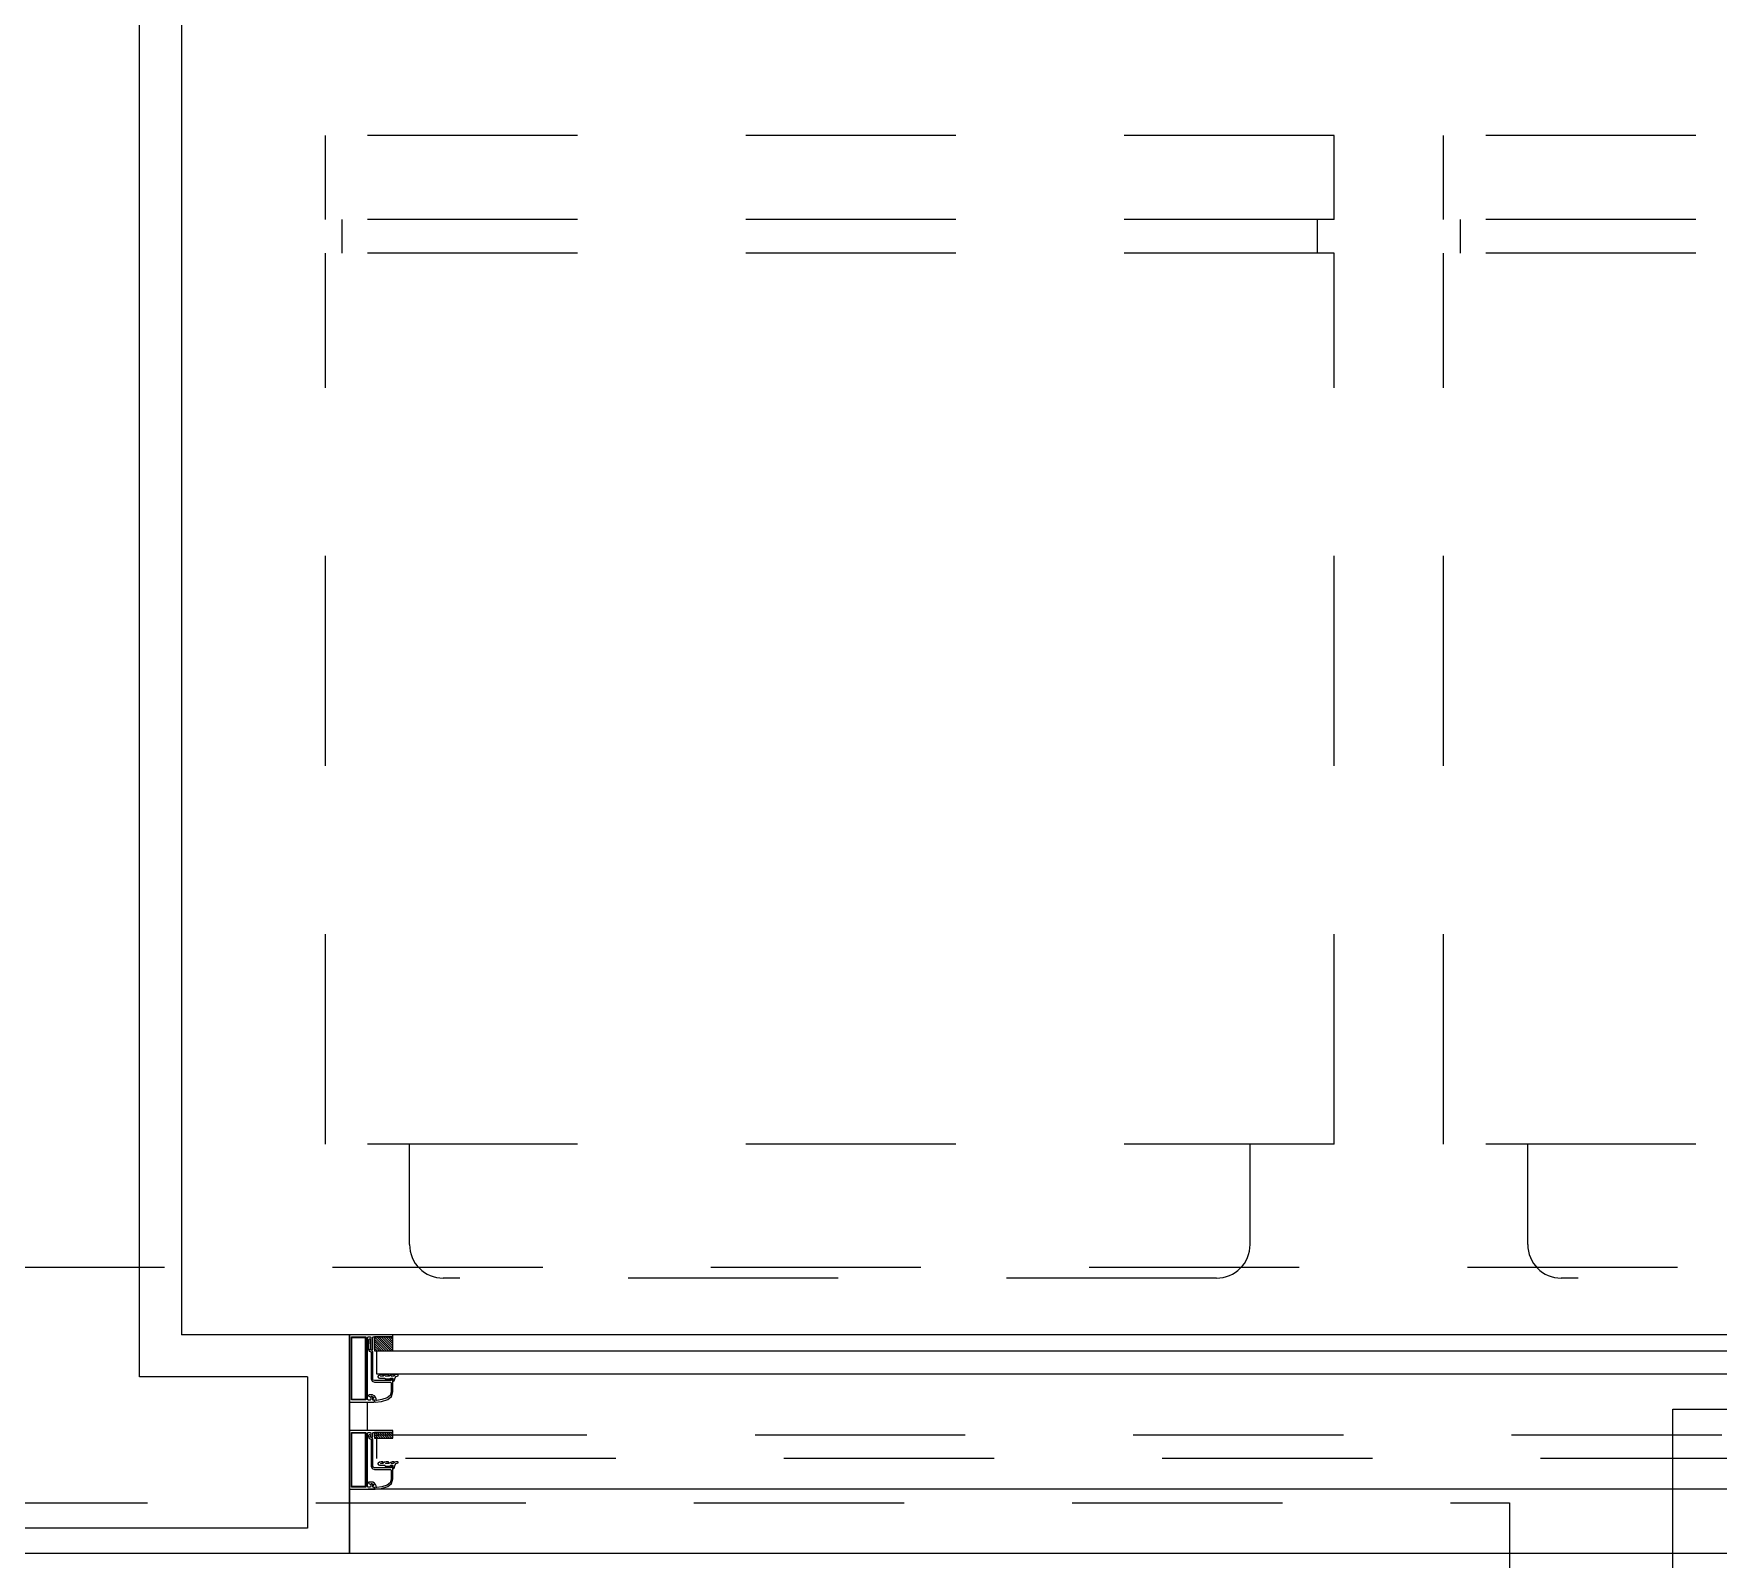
# Model space of a CAD drawing. Header units: millimetres. Extents: x 188.6 to 263.2, y 40.1 to 120.1.
# Drawn here: x 231.995 to 232.997, y 70.636 to 71.544 of the extents above; entities that cross this region are included whole.
import ezdxf

# ---------------------------------------------------------------- set-up
doc = ezdxf.new("R2010")
doc.units = ezdxf.units.MM
for name, pattern in [('ACAD_ISO14W100', [24, 12, -3, 0, -3, 0, -3, 0, -3]), ('DASHDOT2', [0.5, 0.25, -0.125, 0, -0.125]), ('HIDDEN2', [0.1875, 0.125, -0.0625]), ('XREF-TIPO$0$HIDDEN', [0.375, 0.25, -0.125]), ('XREF-TIPO$0$HIDDEN2', [0.1875, 0.125, -0.0625])]:
    doc.linetypes.add(name, pattern=pattern)
for name, color, linetype in [('ARQ', 8, 'Continuous'), ('ESTR-VIGAS', 11, 'HIDDEN2'), ('ESTRUTURA', 7, 'Continuous'), ('GAS-TEXTO', 7, 'Continuous'), ('INC-HID-TEXTO', 7, 'Continuous'), ('SPDA-MALHA', 162, 'ACAD_ISO14W100')]:
    doc.layers.add(name, color=color, linetype=linetype)
doc.styles.add('60-100', font='romans.shx', dxfattribs={"height": 0.16})
doc.dimstyles.new('SETAS75', dxfattribs={"dimtxt": 0.16, "dimasz": 0.15, "dimexe": 0.15, "dimexo": 0, "dimgap": 0.1, "dimtad": 1, "dimzin": 10, "dimdsep": 46, "dimtxsty": '60-100', "dimblk1": 'OPEN', "dimblk2": 'OPEN', "dimsah": 1, "dimcen": 0, "dimclrd": 244, "dimclre": 244, "dimclrt": 7, "dimadec": 0, "dimazin": 0, "dimtfac": 1, "dimtix": 1, "dimtmove": 2, "dimatfit": 3, "dimldrblk": 'OPEN', "dimfxl": 0.15, "dimtolj": 1, "dimtzin": 6, "dimarcsym": 0})

# ---------------------------------------------------------------- blocks, each defined once
blk = doc.blocks.new('XREF-TIPO$0$geladeira')
at = {"color": 0, "linetype": 'XREF-TIPO$0$HIDDEN2'}
for p, q in [((209.0014, 120.7692), (209.0014, 121.3692)), ((209.0014, 121.3692), (209.5314, 121.3692)), ((209.5314, 120.7692), (209.5314, 121.3692)), ((209.5514, 120.7692), (209.5514, 121.3692)), ((209.5514, 121.3692), (209.6014, 121.3692)), ((209.6014, 120.7692), (209.6014, 121.3692)), ((209.5314, 121.3592), (209.5514, 121.3592)), ((208.9417, 121.3192), (209.0014, 121.3192)), ((208.9217, 120.8392), (208.9217, 121.2992)), ((208.9417, 120.8192), (209.0014, 120.8192)), ((209.5314, 120.7792), (209.5514, 120.7792)), ((209.0014, 120.7692), (209.5314, 120.7692)), ((209.5514, 120.7692), (209.6014, 120.7692))]:
    blk.add_line(p, q, dxfattribs=at)
for centre, start, end in [((208.9417, 121.2992), 90, 180), ((208.9417, 120.8392), 180, 270)]:
    blk.add_arc(centre, 0.02, start, end, dxfattribs=at)
blk = doc.blocks.new('XREF-TIPO$0$A$C09674F7B')
h = blk.add_hatch()
h.set_pattern_fill('ANSI31', color=0, scale=0.0003, style=0)
h.paths.add_polyline_path([(1.2852, 0.0824), (1.2852, 0.0907), (1.2742, 0.0907), (1.2742, 0.0824)])
h = blk.add_hatch()
h.set_pattern_fill('ANSI31', color=0, scale=0.0003, style=0)
h.paths.add_polyline_path([(1.2742, 0.0305), (1.2742, 0.0338), (1.2852, 0.0338), (1.2852, 0.0305), (1.2838, 0.0305)])
at = {"color": 0}
for p, q in [((0.0258, 0.0919), (1.2742, 0.0919)), ((1.2892, 0.035), (1.2892, 0.0519)), ((1.3, 0.035), (1.3, 0.0519)), ((0.0144, 0), (1.289, 0))]:
    blk.add_line(p, q, dxfattribs=at)
for points in [[(1.2742, 0.0919), (1.3, 0.0919), (1.3, 0.0519), (1.2856, 0.0519, -0.446841), (1.2852, 0.0523), (1.2852, 0.0526, -0.480957), (1.2857, 0.0531), (1.2862, 0.0531), (1.2862, 0.0547, -0.329606), (1.2865, 0.0551), (1.2867, 0.0552), (1.2871, 0.0552), (1.2873, 0.0549), (1.2873, 0.0535, 0.409991), (1.2877, 0.0531), (1.2888, 0.0531, 0.414214), (1.2892, 0.0535), (1.2892, 0.0903, 0.414214), (1.2888, 0.0907), (1.2877, 0.0907, 0.414214), (1.2873, 0.0903), (1.2873, 0.0833, -0.414214), (1.2869, 0.0829), (1.2866, 0.0829, -0.414214), (1.2862, 0.0833), (1.2862, 0.0903, 0.414214), (1.2858, 0.0907), (1.2742, 0.0907), (1.2742, 0.0919)], [(1.2742, 0.035), (1.3, 0.035), (1.3, 0), (1.2856, 0, -0.446841), (1.2852, 0.0004), (1.2852, 0.0007, -0.480957), (1.2857, 0.0012), (1.2862, 0.0012), (1.2862, 0.0028, -0.329606), (1.2865, 0.0032), (1.2867, 0.0033), (1.2871, 0.0033), (1.2873, 0.0029), (1.2873, 0.0016, 0.409991), (1.2877, 0.0012), (1.2888, 0.0012, 0.414214), (1.2892, 0.0016), (1.2892, 0.0334, 0.414214), (1.2888, 0.0338), (1.2877, 0.0338, 0.414214), (1.2873, 0.0334), (1.2873, 0.0313, -0.414214), (1.2869, 0.0309), (1.2866, 0.0309, -0.414214), (1.2862, 0.0313), (1.2862, 0.0334, 0.414214), (1.2858, 0.0338), (1.2742, 0.0338), (1.2742, 0.035)]]:
    blk.add_lwpolyline(points, format="xyb", dxfattribs=at)
for points in [[(1.2742, 0.0907), (1.2852, 0.0907), (1.2852, 0.0824), (1.2742, 0.0824)], [(1.2989, 0.0907), (1.2903, 0.0907), (1.2903, 0.0532), (1.2989, 0.0532), (1.2989, 0.0907)], [(1.2986, 0.0904), (1.2906, 0.0904), (1.2906, 0.0535), (1.2986, 0.0535)], [(0.0166, 0.0684), (1.2838, 0.0684), (1.2838, 0.0824), (0.0166, 0.0824)], [(1.2742, 0.0338), (1.2852, 0.0338), (1.2852, 0.0305), (1.2742, 0.0305)], [(1.2989, 0.0338), (1.2903, 0.0338), (1.2903, 0.0013), (1.2989, 0.0013), (1.2989, 0.0338)], [(1.2986, 0.0335), (1.2906, 0.0335), (1.2906, 0.0016), (1.2986, 0.0016)]]:
    blk.add_lwpolyline(points, close=True, dxfattribs=at)
for points in [[(1.2742, 0.0581), (1.2742, 0.0654), (1.2743, 0.0656), (1.2746, 0.0658), (1.2748, 0.0658), (1.2751, 0.0656), (1.2752, 0.0654), (1.2752, 0.0648), (1.2852, 0.0648), (1.2859, 0.065), (1.2862, 0.0658), (1.2862, 0.0818), (1.2865, 0.0825), (1.2877, 0.0829), (1.2878, 0.0834), (1.2875, 0.0835), (1.2874, 0.0838), (1.2876, 0.0892), (1.288, 0.0894), (1.2883, 0.0894), (1.2887, 0.0892), (1.2888, 0.0839), (1.2888, 0.0834), (1.2884, 0.0822), (1.2872, 0.0818), (1.2872, 0.0658), (1.2866, 0.0643), (1.2852, 0.0638), (1.2756, 0.0638), (1.2754, 0.0636), (1.2752, 0.0634), (1.2752, 0.0581), (1.2759, 0.0558), (1.2776, 0.0544), (1.2807, 0.0534), (1.2838, 0.0529), (1.2841, 0.053), (1.2842, 0.0533), (1.2842, 0.0539), (1.2845, 0.0548), (1.2852, 0.0556), (1.2861, 0.0561), (1.2864, 0.0562), (1.2866, 0.0563), (1.2884, 0.0563), (1.2887, 0.0561), (1.2888, 0.0557), (1.2886, 0.0554), (1.2878, 0.055), (1.2877, 0.055), (1.2875, 0.055), (1.287, 0.0553), (1.2866, 0.0553), (1.2858, 0.0548), (1.2856, 0.0545), (1.2857, 0.0542), (1.2862, 0.0539), (1.2862, 0.0536), (1.2861, 0.0534), (1.2858, 0.0533), (1.2852, 0.0533), (1.2852, 0.0523), (1.2851, 0.052), (1.2848, 0.0519), (1.281, 0.0523), (1.2772, 0.0535), (1.275, 0.0553), (1.2742, 0.0581)], [(1.2816, 0.0673), (1.281, 0.0675), (1.2803, 0.0676), (1.2801, 0.0677), (1.28, 0.068), (1.2802, 0.0683), (1.2811, 0.0683), (1.2821, 0.068), (1.283, 0.0674), (1.2831, 0.0672), (1.2831, 0.067), (1.2828, 0.0664), (1.2822, 0.0662), (1.2791, 0.0662), (1.2789, 0.0661), (1.2789, 0.066), (1.2789, 0.0659), (1.2788, 0.0658), (1.2787, 0.0657), (1.2759, 0.0657), (1.2757, 0.0658), (1.2757, 0.0659), (1.2757, 0.066), (1.2756, 0.0661), (1.2755, 0.0662), (1.2744, 0.0662), (1.2743, 0.0662), (1.2742, 0.066), (1.2742, 0.0646), (1.2741, 0.0643), (1.2738, 0.0642), (1.2736, 0.0643), (1.2734, 0.0645), (1.2729, 0.0664), (1.2723, 0.0672), (1.2711, 0.0676), (1.271, 0.0678), (1.271, 0.0682), (1.2713, 0.0683), (1.2724, 0.0683), (1.2731, 0.0681), (1.2737, 0.0674), (1.2738, 0.0674), (1.274, 0.0673), (1.2752, 0.0673), (1.2746, 0.0675), (1.2739, 0.0676), (1.2736, 0.0677), (1.2735, 0.068), (1.2735, 0.0682), (1.2736, 0.0683), (1.2747, 0.0683), (1.2757, 0.0679), (1.2765, 0.0674), (1.2767, 0.0673), (1.2768, 0.0673), (1.2786, 0.0673), (1.2779, 0.0675), (1.2773, 0.0676), (1.2769, 0.0677), (1.2768, 0.068), (1.2769, 0.0683), (1.2781, 0.0683), (1.2791, 0.068), (1.2799, 0.0674), (1.2801, 0.0673), (1.2802, 0.0673), (1.2816, 0.0673)], [(1.2742, 0.0062), (1.2742, 0.0134), (1.2743, 0.0137), (1.2746, 0.0138), (1.2748, 0.0138), (1.2751, 0.0137), (1.2752, 0.0134), (1.2752, 0.0128), (1.2852, 0.0128), (1.2859, 0.0131), (1.2862, 0.0138), (1.2862, 0.0298), (1.2865, 0.0306), (1.2876, 0.031), (1.2878, 0.0314), (1.2875, 0.0316), (1.2874, 0.0319), (1.2876, 0.0323), (1.288, 0.0325), (1.2883, 0.0325), (1.2887, 0.0323), (1.2888, 0.032), (1.2888, 0.0314), (1.2884, 0.0303), (1.2872, 0.0298), (1.2872, 0.0138), (1.2866, 0.0124), (1.2852, 0.0118), (1.2756, 0.0118), (1.2754, 0.0117), (1.2752, 0.0114), (1.2752, 0.0062), (1.2759, 0.0039), (1.2776, 0.0025), (1.2807, 0.0015), (1.2838, 0.001), (1.2841, 0.0011), (1.2842, 0.0014), (1.2842, 0.002), (1.2845, 0.0029), (1.2852, 0.0037), (1.2861, 0.0042), (1.2864, 0.0043), (1.2866, 0.0043), (1.2884, 0.0043), (1.2887, 0.0042), (1.2888, 0.0038), (1.2886, 0.0035), (1.2878, 0.0031), (1.2877, 0.003), (1.2875, 0.0031), (1.287, 0.0033), (1.2866, 0.0033), (1.2858, 0.0029), (1.2856, 0.0026), (1.2857, 0.0023), (1.2862, 0.002), (1.2862, 0.0017), (1.2861, 0.0015), (1.2858, 0.0013), (1.2852, 0.0013), (1.2852, 0.0004), (1.2851, 0.0001), (1.2848, 0), (1.281, 0.0004), (1.2772, 0.0016), (1.275, 0.0034), (1.2742, 0.0062)], [(1.2816, 0.0154), (1.281, 0.0156), (1.2803, 0.0157), (1.2801, 0.0158), (1.28, 0.0161), (1.2802, 0.0164), (1.2811, 0.0164), (1.2821, 0.0161), (1.283, 0.0155), (1.2831, 0.0153), (1.2831, 0.0151), (1.2828, 0.0145), (1.2821, 0.0143), (1.2791, 0.0143), (1.2789, 0.0142), (1.2789, 0.0141), (1.2789, 0.014), (1.2788, 0.0139), (1.2787, 0.0138), (1.2759, 0.0138), (1.2757, 0.0139), (1.2757, 0.014), (1.2757, 0.0141), (1.2756, 0.0142), (1.2755, 0.0143), (1.2744, 0.0143), (1.2743, 0.0142), (1.2742, 0.0141), (1.2742, 0.0127), (1.2741, 0.0124), (1.2738, 0.0123), (1.2736, 0.0124), (1.2734, 0.0126), (1.2729, 0.0145), (1.2723, 0.0153), (1.2711, 0.0157), (1.271, 0.0159), (1.271, 0.0162), (1.2713, 0.0164), (1.2724, 0.0164), (1.2731, 0.0161), (1.2737, 0.0155), (1.2738, 0.0155), (1.274, 0.0154), (1.2752, 0.0154), (1.2746, 0.0156), (1.2739, 0.0157), (1.2736, 0.0158), (1.2735, 0.0161), (1.2735, 0.0163), (1.2736, 0.0164), (1.2747, 0.0164), (1.2757, 0.016), (1.2765, 0.0155), (1.2767, 0.0154), (1.2768, 0.0154), (1.2786, 0.0154), (1.2779, 0.0156), (1.2773, 0.0157), (1.2769, 0.0158), (1.2768, 0.0161), (1.2769, 0.0164), (1.2781, 0.0164), (1.2791, 0.0161), (1.2799, 0.0155), (1.2801, 0.0154), (1.2802, 0.0154), (1.2816, 0.0154)]]:
    blk.add_lwpolyline(points, dxfattribs=at)
at = {"color": 0, "linetype": 'XREF-TIPO$0$HIDDEN', "ltscale": 0.5}
blk.add_lwpolyline([(0.0166, 0.0184), (1.2838, 0.0184), (1.2838, 0.0324), (0.0166, 0.0324)], close=True, dxfattribs=at)
blk = doc.blocks.new('ESTR-TP-29.09.2016')
at = {"layer": 'ESTR-VIGAS'}
for points in [[(27.02, 11.2952), (23.41, 11.2952)], [(32.6, 11.2952), (27.02, 11.2952)], [(23.51, 11.1552), (26.92, 11.1552)], [(26.92, 11.1552), (26.92, 9.6152)]]:
    blk.add_lwpolyline(points, dxfattribs=at)
blk = doc.blocks.new('_OPEN')
at = {"color": 0, "linetype": 'ByBlock'}
for p, q in [((-1, 0.1667), (0, 0)), ((0, 0), (-1, -0.1667)), ((0, 0), (-1, 0))]:
    blk.add_line(p, q, dxfattribs=at)

msp = doc.modelspace()

# ---------------------------------------------------------------- linework, layer by layer
at = {"layer": 'ARQ'}
for p, q in [((232.0582, 70.7446), (232.0582, 72.5946)), ((232.0582, 70.7446), (232.0582, 72.5946)), ((232.1832, 70.7696), (232.0832, 70.7696)), ((232.1832, 70.7696), (232.0832, 70.7696)), ((232.1832, 70.6394), (232.1832, 70.7696)), ((232.1832, 70.7696), (232.1832, 70.6396)), ((232.1832, 70.6394), (232.1832, 70.7696)), ((232.1832, 70.7696), (232.1832, 70.6396)), ((232.1582, 70.7446), (232.0582, 70.7446)), ((232.1582, 70.7446), (232.0582, 70.7446)), ((232.1582, 70.7446), (232.1582, 70.6546)), ((232.1582, 70.7446), (232.1582, 70.6546)), ((232.1582, 70.6546), (231.9032, 70.6546)), ((232.1582, 70.6546), (231.9032, 70.6546)), ((232.1832, 70.6396), (231.8882, 70.6396)), ((232.1832, 70.6396), (231.8882, 70.6396)), ((233.4832, 70.6396), (232.1832, 70.6396)), ((233.4832, 70.6396), (232.1832, 70.6396))]:
    msp.add_line(p, q, dxfattribs=at)
msp.add_lwpolyline([(232.1701, 72.5698), (232.0832, 72.5698), (232.0832, 70.7696)], dxfattribs=at)
msp.add_lwpolyline([(232.1701, 72.5698), (232.0832, 72.5698), (232.0832, 70.7696)], dxfattribs=at)
at = {"layer": 'SPDA-MALHA', "linetype": 'DASHDOT2'}
msp.add_lwpolyline([(232.9704, 69.9916), (232.9704, 70.7253), (234.9196, 70.7253)], dxfattribs=at)

# ---------------------------------------------------------------- block references
at = {"layer": 'ARQ', "rotation": 90}
for p in [(353.5381, -138.1184), (353.5381, -138.1184), (354.2032, -138.1184), (354.2032, -138.1184)]:
    msp.add_blockref('XREF-TIPO$0$geladeira', p, dxfattribs=at)
at = {"layer": 'ARQ', "xscale": -1}
msp.add_blockref('XREF-TIPO$0$A$C09674F7B', (233.4832, 70.6777), dxfattribs=at)
msp.add_blockref('XREF-TIPO$0$A$C09674F7B', (233.4832, 70.6777), dxfattribs=at)
at = {"layer": 'ESTRUTURA'}
msp.add_blockref('ESTR-TP-29.09.2016', (205.9531, 59.5144), dxfattribs=at)

# ---------------------------------------------------------------- leaders
at = {"layer": 'GAS-TEXTO'}
msp.add_leader([(234.9914, 70.9747), (234.9914, 71.7745), (232.9928, 71.7745)], dimstyle='SETAS75', dxfattribs=at)
at = {"layer": 'INC-HID-TEXTO'}
msp.add_leader([(228.8858, 69.4345), (230.4903, 74.0126), (233.1092, 74.0126)], dimstyle='SETAS75', dxfattribs=at)

doc.saveas('drawing.dxf')
